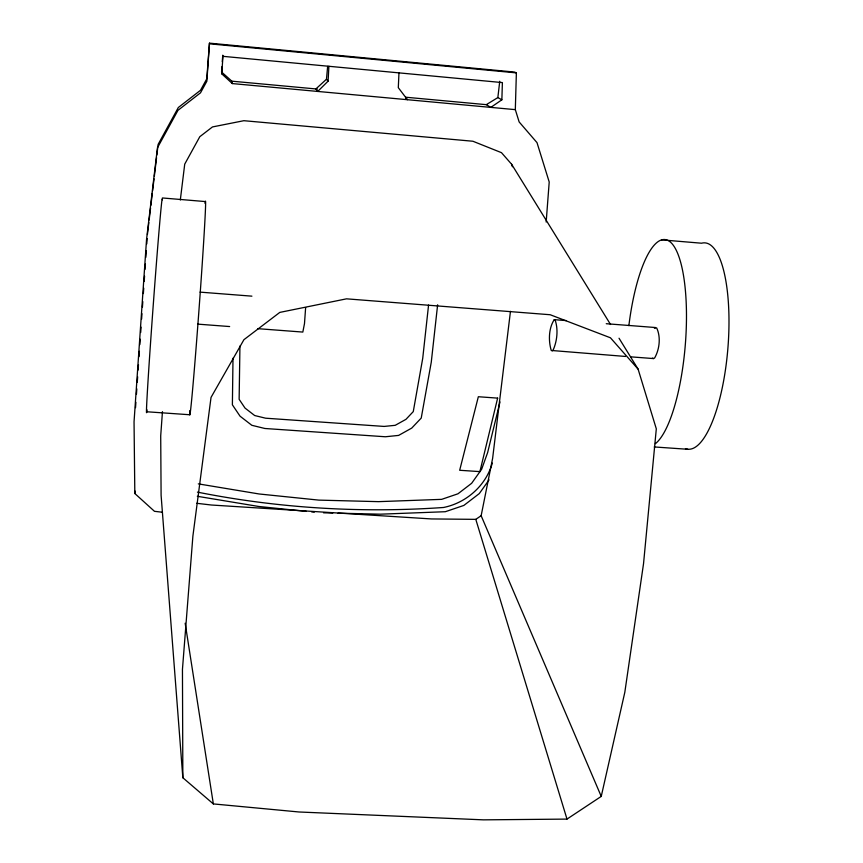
<?xml version="1.0" encoding="UTF-8"?>
<svg xmlns="http://www.w3.org/2000/svg" width="863" height="863" viewBox="0 0 863 863"><rect width="100%" height="100%" fill="white"/><g stroke="black" fill="none" stroke-linecap="round" stroke-linejoin="round"><path stroke-width="1.29" d="M232.999 358.21L232.384 404.812L240.033 416.171L251.834 425.297L264.887 428.49L385.373 436.764L398.62 435.405L411.727 428.102L421.23 418.07L431.263 362.244L437.627 304.801M239.936 346.041L239.137 399.31L245.016 408.07L254.682 415.535L265.588 418.199L384.132 426.43L395.211 425.319L405.955 419.342L413.269 411.608L422.73 358.307L428.566 305.06M546.171 222.018L549.213 181.996L537.002 142.632L519.138 121.931L515.319 109.644L516.376 72.88L514.531 72.061L209.472 43.15L206.775 78.857L200.507 90.291L178.339 107.497L158.134 144.391L156.872 154.995M405.545 97.206L486.311 104.66L490.831 107.39L501.867 99.817L502.395 82.589L222.956 56.332L222.762 55.221L222.266 61.64M305.631 307.584L304.488 323.603L302.827 332.072L257.584 328.652M398.965 72.87L398.307 87.67L407.455 99.709L405.837 98.393M327.649 66.386L326.462 79.245L315.89 88.932L317.724 91.435L328.091 81.154L328.9 66.289M135.534 407.66L135.901 402.287M136.451 394.229L136.818 388.868M137.282 382.158L137.649 376.786M138.112 370.076L138.479 364.704M139.029 356.656L139.396 351.284M139.86 344.574L140.227 339.202M140.691 332.492L141.057 327.12M141.608 319.073L141.974 313.701M142.438 306.991L142.805 301.619M143.366 293.571L143.733 288.199M144.186 281.489L144.563 276.117M145.016 269.407L145.383 264.046M145.847 257.336L146.311 250.615M146.764 243.905L147.142 238.544M515.319 109.644L232.32 83.571L221.748 73.83L222.956 56.332M209.472 43.15L206.861 81.219L200.496 92.837L177.972 110.324L157.444 147.789L146.559 239.299L134.045 421.802L134.822 493.517L154.477 511.317L162.352 512.234M162.46 411.64L160.712 435.804L161.101 495.319L182.848 777.746L213.344 803.917L299.03 811.986L483.463 819.85L566.991 819.095L601.241 796.409L624.812 692.342L643.539 563.647L656.312 428.835L638.102 369.137L619.03 338.231M221.748 73.83L221.867 66.775M486.311 104.66L497.854 97.584L499.742 81.273M134.822 493.517L135.113 491.112M147.411 234.509L148.835 222.589M149.148 219.936L150.572 208.005M150.885 205.362L152.298 193.431M152.622 190.777L154.035 178.846M154.348 176.203L156.559 157.649M510.465 311.327L492.633 458.296L481.144 515.718L601.241 796.409M180.313 200.011L184.725 164.132L199.806 136.699L212.471 126.937L243.873 120.701L472.892 141.241L501.489 152.675L511.608 164.24L610.54 324.499M499.99 401.931L487.638 452.568L481.651 469.245L471.64 483.302L457.962 493.798L441.662 499.353L378.533 501.651L318.868 500.119L259.148 493.981L198.307 483.873M492.309 463.086C485.955 485.578 466.333 502.924 443.517 507.487C361.198 513.226 278.371 508.264 197.422 492.115M489.041 479.882L479.31 493.571L463.852 505.427L445.308 511.716L380.303 514.186L338.048 513.172M566.257 320.594L554.251 319.666C548.641 328.167 548.35 340.788 551.241 350.454L625.47 356.451M196.678 503.291L211.403 505.017L431.468 518.943L475.793 519.353L481.144 515.718M552.115 350.907L553.054 350.27C557.131 341.101 558.415 329.612 555.136 320.044L554.251 319.666M654.402 328.22L656.678 327.94C660.972 337.088 659.569 349.256 654.65 357.951L653.485 358.566L630.81 356.851M323.528 512.816L332.773 513.043M146.688 411.759L189.774 414.747M654.23 446.948L687.735 449.278M197.713 324.132L229.644 326.548M200.043 292.126L251.91 296.16M606.247 323.711L655.578 327.541M162.373 197.961L205.297 201.564M661.511 239.849L701.576 243.215A103.495 31.402 -85.3 0 1 727.973 347.217A103.495 31.402 -85.3 0 1 685.449 448.631M221.467 71.909L231.834 81.176L317.357 89.072M209.515 43.819L516.376 72.88M306.354 511.371L258.781 506.484L197.314 496.29M311.64 511.91L314.283 512.18M652.385 358.102L653.485 358.566M497.854 97.584L501.867 99.817M638.102 369.137L610.443 337.789L550.195 314.736L346.527 298.835L279.785 312.406L243.927 339.688L211.036 397.39L192.891 536.117L182.449 669.343L182.848 777.746M326.462 79.245L328.091 81.154M511.608 164.24L512.395 166.753M475.793 519.353L566.991 819.095M231.834 81.176L232.32 83.571M185.167 623.237L213.344 803.917M628.868 325.631A103.787 29.062 -85.3 0 1 665.136 239.569A103.787 29.062 -85.3 0 1 686.074 332.838A103.787 29.062 -85.3 0 1 655.373 443.679M205.016 203.409A107.131 1.478 -85.8 0 1 198.9 310.982A107.131 1.478 -85.8 0 1 189.687 410.68M162.363 199.828A107.444 1.208 -85.8 0 0 151.543 328.63A107.444 1.208 -85.8 0 0 147.034 409.882M497.638 398.123L479.893 471.619L459.677 470.27L478.339 396.732L497.638 398.123"/></g></svg>
